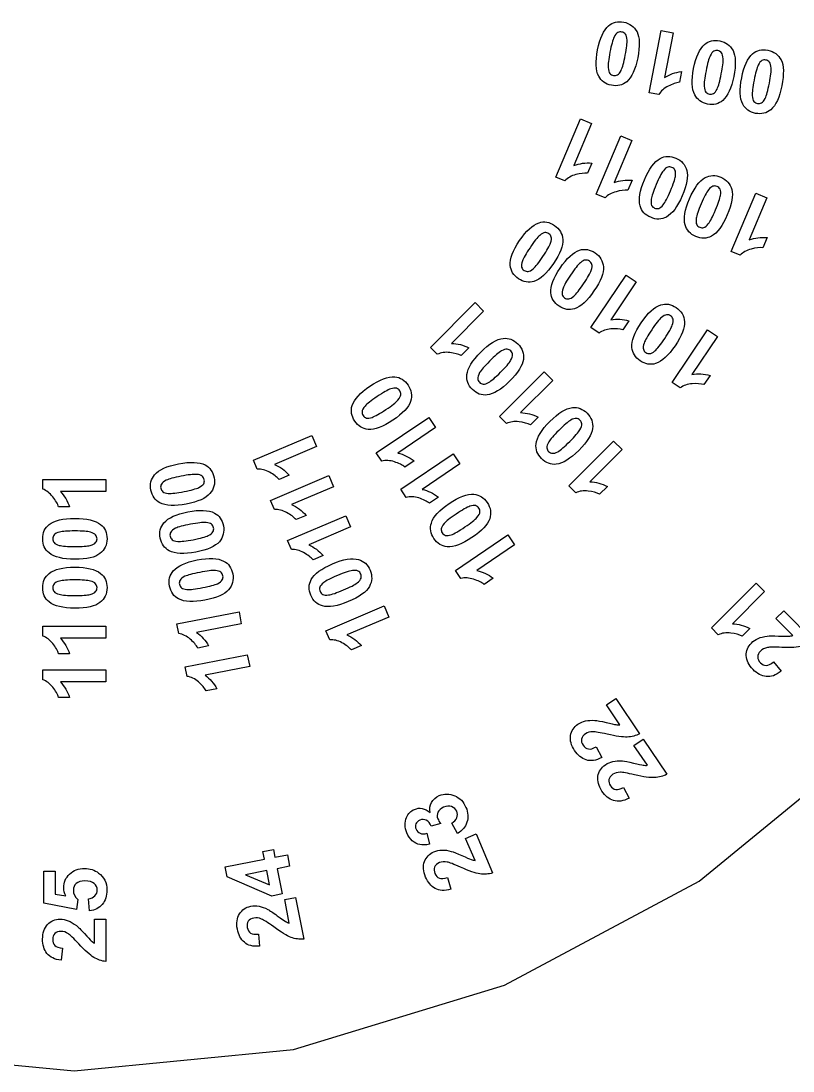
# Model space of a CAD drawing. Header units: millimetres. Extents: x -30 to 665, y 85 to 335.
# Drawn here: x 534.1 to 619.9, y 85 to 201.6 of the extents above; entities that cross this region are included whole.
import ezdxf

# ---------------------------------------------------------------- set-up
doc = ezdxf.new("R2010")
doc.units = ezdxf.units.MM
doc.layers.get('0').update_dxf_attribs({"lineweight": 25, "true_color": 0xffffff})
doc.layers.add('Gravure1', color=3, linetype='Continuous', lineweight=25, true_color=0x00ff00)

msp = doc.modelspace()

# ---------------------------------------------------------------- linework, layer by layer
for p, q in [((609.45, 106.07), (628.39, 121.61)), ((587.84, 94.52), (609.45, 106.07)), ((564.39, 87.4), (587.84, 94.52)), ((515.61, 87.4), (540, 85)), ((540, 85), (564.39, 87.4))]:
    msp.add_line(p, q)
at = {"layer": 'Gravure1'}
for p, q in [((603.91, 193.65), (605.25, 200.55)), ((605.25, 200.55), (606.57, 200.3)), ((606.57, 200.3), (605.6, 195.33)), ((607.5, 196), (607.26, 194.81)), ((604.98, 193.45), (603.91, 193.65)), ((593.53, 184.28), (596.28, 190.75)), ((597.51, 190.23), (595.54, 185.57)), ((596.28, 190.75), (597.51, 190.23)), ((598, 182.39), (600.74, 188.86)), ((601.98, 188.33), (600, 183.68)), ((600.74, 188.86), (601.98, 188.33)), ((597.53, 185.83), (597.06, 184.71)), ((594.54, 183.85), (593.53, 184.28)), ((602, 183.94), (601.52, 182.81)), ((599, 181.96), (598, 182.39)), ((613.01, 176.01), (615.76, 182.48)), ((616.99, 181.96), (615.02, 177.3)), ((615.76, 182.48), (616.99, 181.96)), ((617.01, 177.56), (616.54, 176.44)), ((614.01, 175.59), (613.01, 176.01)), ((597.43, 167.56), (601.36, 173.39)), ((602.47, 172.64), (599.65, 168.44)), ((601.36, 173.39), (602.47, 172.64)), ((579.59, 165.37), (584.56, 170.34)), ((584.56, 170.34), (585.51, 169.39)), ((585.51, 169.39), (581.93, 165.81)), ((601.65, 168.32), (600.97, 167.31)), ((598.33, 166.95), (597.43, 167.56)), ((606.45, 161.48), (610.38, 167.31)), ((610.38, 167.31), (611.49, 166.56)), ((611.49, 166.56), (608.66, 162.36)), ((580.36, 164.6), (579.59, 165.37)), ((583.88, 165.31), (583.02, 164.45)), ((587.28, 157.68), (592.25, 162.65)), ((592.25, 162.65), (593.2, 161.7)), ((610.67, 162.24), (609.99, 161.23)), ((593.2, 161.7), (589.62, 158.12)), ((607.35, 160.87), (606.45, 161.48)), ((573.58, 153.64), (579.4, 157.57)), ((579.4, 157.57), (580.16, 156.45)), ((588.05, 156.91), (587.28, 157.68)), ((591.57, 157.62), (590.71, 156.76)), ((580.16, 156.45), (575.96, 153.63)), ((559.94, 152.84), (566.41, 155.58)), ((566.41, 155.58), (566.93, 154.35)), ((566.93, 154.35), (562.28, 152.37)), ((594.97, 149.99), (599.94, 154.96)), ((600.89, 154.01), (597.31, 150.43)), ((599.94, 154.96), (600.89, 154.01)), ((560.36, 151.84), (559.94, 152.84)), ((574.19, 152.73), (573.58, 153.64)), ((576.29, 149.61), (582.12, 153.54)), ((582.12, 153.54), (582.87, 152.43)), ((577.78, 152.76), (576.77, 152.08)), ((582.87, 152.43), (578.68, 149.6)), ((536.51, 149.63), (536.51, 150.71)), ((536.51, 150.71), (543.54, 150.71)), ((543.54, 150.71), (543.54, 149.37)), ((561.83, 148.37), (568.3, 151.12)), ((563.89, 151.18), (562.77, 150.7)), ((568.3, 151.12), (568.83, 149.88)), ((543.54, 149.37), (538.48, 149.37)), ((568.83, 149.88), (564.17, 147.91)), ((576.9, 148.71), (576.29, 149.61)), ((595.74, 149.22), (594.97, 149.99)), ((599.26, 149.93), (598.39, 149.07)), ((562.26, 147.37), (561.83, 148.37)), ((580.49, 148.74), (579.48, 148.05)), ((539.5, 147.64), (538.28, 147.64)), ((563.73, 143.91), (570.2, 146.66)), ((565.78, 146.71), (564.66, 146.24)), ((570.2, 146.66), (570.72, 145.42)), ((570.72, 145.42), (566.07, 143.44)), ((564.15, 142.91), (563.73, 143.91)), ((582.37, 140.6), (588.2, 144.53)), ((588.2, 144.53), (588.95, 143.42)), ((588.95, 143.42), (584.76, 140.59)), ((567.68, 142.25), (566.56, 141.77)), ((582.98, 139.7), (582.37, 140.6)), ((586.57, 139.72), (585.56, 139.04)), ((610.81, 134.22), (615.78, 139.19)), ((615.78, 139.19), (616.73, 138.24)), ((616.73, 138.24), (613.15, 134.66)), ((567.98, 133.9), (574.45, 136.65)), ((574.45, 136.65), (574.97, 135.41)), ((551.43, 134.65), (558.33, 136)), ((558.33, 136), (558.58, 134.68)), ((574.97, 135.41), (570.31, 133.43)), ((617.97, 135.24), (618.85, 136.12)), ((618.85, 136.12), (622.17, 132.79)), ((536.51, 133.31), (536.51, 134.4)), ((536.51, 134.4), (543.54, 134.4)), ((543.54, 134.4), (543.54, 133.06)), ((551.64, 133.59), (551.43, 134.65)), ((558.58, 134.68), (553.62, 133.71)), ((611.58, 133.45), (610.81, 134.22)), ((615.1, 134.16), (614.24, 133.3)), ((619.85, 133.35), (617.97, 135.24)), ((543.54, 133.06), (538.48, 133.06)), ((568.4, 132.9), (567.98, 133.9)), ((554.95, 132.21), (553.75, 131.97)), ((571.93, 132.24), (570.81, 131.76)), ((539.5, 131.33), (538.28, 131.33)), ((552.35, 129.89), (559.25, 131.23)), ((559.25, 131.23), (559.51, 129.92)), ((536.51, 128.46), (536.51, 129.55)), ((536.51, 129.55), (543.54, 129.55)), ((543.54, 129.55), (543.54, 128.21)), ((552.56, 128.83), (552.35, 129.89)), ((559.51, 129.92), (554.55, 128.95)), ((617.71, 130.44), (618.56, 129.4)), ((543.54, 128.21), (538.48, 128.21)), ((555.88, 127.45), (554.68, 127.21)), ((539.5, 126.48), (538.28, 126.48)), ((599.17, 125.66), (600.21, 126.36)), ((600.21, 126.36), (602.84, 122.46)), ((600.66, 123.45), (599.17, 125.66)), ((602.21, 121.15), (603.25, 121.85)), ((603.25, 121.85), (605.88, 117.95)), ((598, 121), (598.64, 119.82)), ((603.7, 118.95), (602.21, 121.15)), ((601.04, 116.49), (601.68, 115.31)), ((580.75, 112.47), (579.68, 112.18)), ((582.62, 111.39), (581.97, 112.53)), ((579.21, 111.4), (579.5, 110.18)), ((583.51, 110.84), (584.66, 111.33)), ((584.56, 108.39), (583.51, 110.84)), ((584.66, 111.33), (586.5, 107)), ((556.8, 107.67), (561.16, 108.52)), ((560.99, 109.37), (562.15, 109.6)), ((561.16, 108.52), (560.99, 109.37)), ((562.15, 109.6), (562.31, 108.74)), ((562.31, 108.74), (563.7, 109.01)), ((563.7, 109.01), (563.94, 107.74)), ((557.01, 106.57), (556.8, 107.67)), ((563.94, 107.74), (562.56, 107.47)), ((562.56, 107.47), (563.11, 104.66)), ((536.63, 103.63), (536.63, 107.18)), ((536.63, 107.18), (537.88, 107.18)), ((537.88, 107.18), (537.88, 104.65)), ((561.96, 104.43), (557.01, 106.57)), ((561.4, 107.25), (559.06, 106.79)), ((559.06, 106.79), (561.71, 105.66)), ((561.71, 105.66), (561.4, 107.25)), ((581.48, 106.49), (581.88, 105.21)), ((537.88, 104.65), (539.07, 104.44)), ((540.43, 104.04), (540.27, 102.95)), ((541.73, 102.78), (541.59, 104.12)), ((563.11, 104.66), (561.96, 104.43)), ((563.4, 104.03), (564.62, 104.27)), ((563.9, 101.41), (563.4, 104.03)), ((564.62, 104.27), (565.52, 99.65)), ((540.27, 102.95), (536.63, 103.63)), ((542.28, 101.86), (543.53, 101.86)), ((542.28, 99.2), (542.28, 101.86)), ((543.53, 101.86), (543.53, 97.16)), ((560.5, 100.2), (560.62, 98.86)), ((538.71, 98.65), (538.58, 97.31))]:
    msp.add_line(p, q, dxfattribs=at)
for points in [[(598.17, 198.41), (598.42, 199.71), (598.83, 200.6), (599.39, 201.08)], [(599.39, 201.08), (599.85, 201.48), (600.41, 201.61), (601.08, 201.49)], [(601.08, 201.49), (601.75, 201.36), (602.24, 200.99), (602.55, 200.4)], [(600.01, 199.83), (599.86, 199.51), (599.7, 198.95), (599.54, 198.15)], [(600.41, 200.32), (600.26, 200.25), (600.13, 200.08), (600.01, 199.83)], [(600.87, 200.39), (600.71, 200.42), (600.55, 200.4), (600.41, 200.32)], [(601.26, 200.16), (601.16, 200.28), (601.03, 200.36), (600.87, 200.39)], [(601.25, 197.81), (601.41, 198.62), (601.47, 199.18), (601.45, 199.5)], [(601.45, 199.5), (601.43, 199.82), (601.37, 200.04), (601.26, 200.16)], [(602.55, 200.4), (602.86, 199.81), (602.88, 198.85), (602.63, 197.53)], [(610.06, 199.01), (610.52, 199.41), (611.09, 199.54), (611.75, 199.41)], [(598.29, 195.49), (597.95, 196.13), (597.91, 197.11), (598.17, 198.41)], [(608.84, 196.34), (609.09, 197.64), (609.5, 198.53), (610.06, 199.01)], [(611.08, 198.25), (610.94, 198.17), (610.81, 198.01), (610.69, 197.76)], [(611.54, 198.32), (611.38, 198.35), (611.23, 198.33), (611.08, 198.25)], [(611.94, 198.09), (611.83, 198.21), (611.7, 198.29), (611.54, 198.32)], [(611.75, 199.41), (612.42, 199.28), (612.91, 198.92), (613.22, 198.33)], [(613.22, 198.33), (613.53, 197.73), (613.56, 196.78), (613.3, 195.46)], [(615.4, 197.97), (615.86, 198.37), (616.42, 198.5), (617.09, 198.37)], [(617.09, 198.37), (617.76, 198.24), (618.25, 197.88), (618.56, 197.29)], [(599.54, 198.15), (599.39, 197.34), (599.32, 196.78), (599.34, 196.46)], [(600.78, 196.12), (600.94, 196.44), (601.09, 197.01), (601.25, 197.81)], [(602.63, 197.53), (602.37, 196.24), (601.97, 195.35), (601.41, 194.87)], [(610.69, 197.76), (610.53, 197.44), (610.37, 196.88), (610.22, 196.07)], [(611.92, 195.74), (612.08, 196.54), (612.15, 197.11), (612.13, 197.42)], [(612.13, 197.42), (612.1, 197.74), (612.04, 197.96), (611.94, 198.09)], [(614.18, 195.3), (614.43, 196.6), (614.84, 197.49), (615.4, 197.97)], [(616.42, 197.21), (616.28, 197.13), (616.14, 196.97), (616.02, 196.72)], [(616.88, 197.28), (616.72, 197.31), (616.57, 197.29), (616.42, 197.21)], [(617.27, 197.05), (617.17, 197.17), (617.04, 197.25), (616.88, 197.28)], [(618.56, 197.29), (618.87, 196.69), (618.89, 195.74), (618.64, 194.42)], [(599.34, 196.46), (599.36, 196.14), (599.43, 195.92), (599.53, 195.8)], [(600.38, 195.63), (600.53, 195.71), (600.66, 195.87), (600.78, 196.12)], [(605.6, 195.33), (606.17, 195.69), (606.8, 195.91), (607.5, 196)], [(608.97, 193.41), (608.63, 194.06), (608.59, 195.04), (608.84, 196.34)], [(610.22, 196.07), (610.06, 195.26), (609.99, 194.7), (610.02, 194.39)], [(616.02, 196.72), (615.87, 196.4), (615.71, 195.84), (615.56, 195.03)], [(617.26, 194.7), (617.42, 195.51), (617.49, 196.07), (617.46, 196.39)], [(617.46, 196.39), (617.44, 196.7), (617.38, 196.93), (617.27, 197.05)], [(599.71, 194.47), (599.05, 194.6), (598.58, 194.94), (598.29, 195.49)], [(599.53, 195.8), (599.64, 195.67), (599.77, 195.59), (599.93, 195.56)], [(601.41, 194.87), (600.94, 194.47), (600.38, 194.34), (599.71, 194.47)], [(599.93, 195.56), (600.09, 195.53), (600.24, 195.55), (600.38, 195.63)], [(607.26, 194.81), (606.9, 194.76), (606.48, 194.62), (606.02, 194.38)], [(611.45, 194.05), (611.61, 194.37), (611.77, 194.93), (611.92, 195.74)], [(613.3, 195.46), (613.05, 194.16), (612.64, 193.28), (612.08, 192.79)], [(614.3, 192.37), (613.97, 193.02), (613.92, 194), (614.18, 195.3)], [(615.56, 195.03), (615.4, 194.23), (615.33, 193.67), (615.35, 193.35)], [(606.02, 194.38), (605.56, 194.15), (605.21, 193.84), (604.98, 193.45)], [(610.02, 194.39), (610.04, 194.07), (610.1, 193.85), (610.21, 193.72)], [(610.21, 193.72), (610.31, 193.6), (610.44, 193.52), (610.6, 193.49)], [(611.06, 193.56), (611.2, 193.63), (611.33, 193.8), (611.45, 194.05)], [(616.79, 193.01), (616.95, 193.33), (617.1, 193.9), (617.26, 194.7)], [(618.64, 194.42), (618.39, 193.13), (617.98, 192.24), (617.42, 191.76)], [(610.39, 192.39), (609.72, 192.52), (609.25, 192.86), (608.97, 193.41)], [(612.08, 192.79), (611.62, 192.4), (611.05, 192.26), (610.39, 192.39)], [(610.6, 193.49), (610.76, 193.46), (610.91, 193.48), (611.06, 193.56)], [(615.35, 193.35), (615.38, 193.03), (615.44, 192.81), (615.54, 192.68)], [(615.54, 192.68), (615.65, 192.56), (615.78, 192.48), (615.94, 192.45)], [(615.94, 192.45), (616.1, 192.42), (616.25, 192.44), (616.39, 192.52)], [(616.39, 192.52), (616.54, 192.6), (616.67, 192.76), (616.79, 193.01)], [(615.73, 191.36), (615.06, 191.49), (614.59, 191.82), (614.3, 192.37)], [(617.42, 191.76), (616.96, 191.36), (616.39, 191.23), (615.73, 191.36)], [(605.13, 186.34), (605.67, 186.64), (606.24, 186.65), (606.87, 186.38)], [(595.54, 185.57), (596.17, 185.8), (596.83, 185.89), (597.53, 185.83)], [(603.38, 183.99), (603.9, 185.2), (604.48, 185.99), (605.13, 186.34)], [(606.43, 185.36), (606.28, 185.42), (606.13, 185.43), (605.97, 185.39)], [(606.87, 186.38), (607.5, 186.12), (607.9, 185.66), (608.08, 185.02)], [(595.75, 184.56), (595.25, 184.42), (594.84, 184.19), (594.54, 183.85)], [(597.06, 184.71), (596.69, 184.74), (596.25, 184.69), (595.75, 184.56)], [(605.48, 184.99), (605.26, 184.71), (604.99, 184.19), (604.67, 183.44)], [(605.97, 185.39), (605.82, 185.34), (605.65, 185.21), (605.48, 184.99)], [(606.27, 182.76), (606.59, 183.51), (606.78, 184.05), (606.82, 184.36)], [(606.77, 185.05), (606.7, 185.19), (606.58, 185.3), (606.43, 185.36)], [(606.82, 184.36), (606.86, 184.68), (606.85, 184.91), (606.77, 185.05)], [(608.08, 185.02), (608.26, 184.37), (608.09, 183.43), (607.56, 182.2)], [(610.13, 184.22), (610.67, 184.51), (611.25, 184.53), (611.87, 184.26)], [(611.87, 184.26), (612.5, 183.99), (612.9, 183.54), (613.08, 182.89)], [(600, 183.68), (600.63, 183.91), (601.3, 183.99), (602, 183.94)], [(602.9, 181.1), (602.7, 181.8), (602.86, 182.76), (603.38, 183.99)], [(604.67, 183.44), (604.35, 182.68), (604.17, 182.15), (604.13, 181.83)], [(608.39, 181.86), (608.9, 183.08), (609.49, 183.87), (610.13, 184.22)], [(610.98, 183.26), (610.82, 183.22), (610.66, 183.09), (610.49, 182.87)], [(611.44, 183.24), (611.29, 183.3), (611.14, 183.31), (610.98, 183.26)], [(611.78, 182.93), (611.7, 183.07), (611.59, 183.17), (611.44, 183.24)], [(600.22, 182.66), (599.71, 182.53), (599.31, 182.29), (599, 181.96)], [(601.52, 182.81), (601.15, 182.85), (600.72, 182.79), (600.22, 182.66)], [(605.46, 181.2), (605.68, 181.48), (605.95, 182), (606.27, 182.76)], [(607.56, 182.2), (607.05, 180.98), (606.46, 180.2), (605.82, 179.84)], [(610.49, 182.87), (610.27, 182.59), (610, 182.07), (609.68, 181.31)], [(611.28, 180.63), (611.6, 181.39), (611.78, 181.92), (611.83, 182.24)], [(611.83, 182.24), (611.87, 182.56), (611.85, 182.78), (611.78, 182.93)], [(613.08, 182.89), (613.26, 182.25), (613.09, 181.31), (612.57, 180.07)], [(604.08, 179.81), (603.45, 180.07), (603.06, 180.5), (602.9, 181.1)], [(604.13, 181.83), (604.08, 181.52), (604.1, 181.29), (604.17, 181.14)], [(604.17, 181.14), (604.25, 181), (604.36, 180.89), (604.51, 180.83)], [(604.51, 180.83), (604.66, 180.77), (604.81, 180.76), (604.97, 180.8)], [(604.97, 180.8), (605.13, 180.85), (605.29, 180.98), (605.46, 181.2)], [(607.9, 178.97), (607.71, 179.68), (607.87, 180.64), (608.39, 181.86)], [(609.68, 181.31), (609.36, 180.56), (609.18, 180.02), (609.13, 179.71)], [(605.82, 179.84), (605.28, 179.55), (604.7, 179.54), (604.08, 179.81)], [(609.13, 179.71), (609.09, 179.39), (609.1, 179.16), (609.18, 179.02)], [(610.47, 179.07), (610.69, 179.36), (610.96, 179.88), (611.28, 180.63)], [(612.57, 180.07), (612.05, 178.86), (611.47, 178.08), (610.82, 177.72)], [(589.5, 177.22), (590.24, 178.32), (590.96, 178.98), (591.66, 179.21)], [(591.66, 179.21), (592.25, 179.39), (592.82, 179.29), (593.38, 178.91)], [(593.38, 178.91), (593.94, 178.53), (594.25, 178.01), (594.31, 177.34)], [(609.08, 177.68), (608.46, 177.95), (608.06, 178.38), (607.9, 178.97)], [(609.18, 179.02), (609.25, 178.87), (609.37, 178.77), (609.52, 178.71)], [(609.52, 178.71), (609.67, 178.64), (609.82, 178.63), (609.98, 178.68)], [(609.98, 178.68), (610.13, 178.72), (610.3, 178.86), (610.47, 179.07)], [(591.75, 177.81), (591.49, 177.58), (591.12, 177.12), (590.66, 176.44)], [(592.31, 178.11), (592.15, 178.09), (591.96, 177.99), (591.75, 177.81)], [(592.76, 177.99), (592.62, 178.08), (592.47, 178.12), (592.31, 178.11)], [(593.03, 177.62), (592.98, 177.78), (592.89, 177.9), (592.76, 177.99)], [(592.95, 176.94), (593.05, 177.24), (593.08, 177.47), (593.03, 177.62)], [(594.31, 177.34), (594.36, 176.67), (594.01, 175.78), (593.26, 174.67)], [(610.82, 177.72), (610.28, 177.43), (609.7, 177.42), (609.08, 177.68)], [(615.02, 177.3), (615.65, 177.53), (616.31, 177.62), (617.01, 177.56)], [(588.47, 174.48), (588.41, 175.21), (588.76, 176.12), (589.5, 177.22)], [(590.66, 176.44), (590.2, 175.76), (589.92, 175.27), (589.82, 174.97)], [(592.1, 175.47), (592.56, 176.15), (592.84, 176.64), (592.95, 176.94)], [(594.01, 174.18), (594.75, 175.28), (595.47, 175.94), (596.17, 176.17)], [(596.17, 176.17), (596.75, 176.35), (597.32, 176.25), (597.89, 175.87)], [(615.23, 176.29), (614.73, 176.15), (614.32, 175.92), (614.01, 175.59)], [(616.54, 176.44), (616.17, 176.47), (615.73, 176.42), (615.23, 176.29)], [(589.82, 174.97), (589.71, 174.67), (589.69, 174.44), (589.73, 174.28)], [(591.01, 174.09), (591.28, 174.33), (591.64, 174.79), (592.1, 175.47)], [(596.82, 175.07), (596.65, 175.05), (596.47, 174.95), (596.26, 174.77)], [(597.26, 174.95), (597.13, 175.04), (596.98, 175.08), (596.82, 175.07)], [(597.54, 174.58), (597.49, 174.74), (597.4, 174.86), (597.26, 174.95)], [(597.89, 175.87), (598.45, 175.49), (598.76, 174.97), (598.81, 174.3)], [(589.38, 172.99), (588.82, 173.37), (588.52, 173.86), (588.47, 174.48)], [(589.73, 174.28), (589.78, 174.12), (589.87, 174), (590, 173.91)], [(590, 173.91), (590.14, 173.82), (590.29, 173.78), (590.45, 173.8)], [(590.45, 173.8), (590.61, 173.81), (590.8, 173.91), (591.01, 174.09)], [(593.26, 174.67), (592.52, 173.58), (591.8, 172.92), (591.1, 172.7)], [(592.98, 171.44), (592.92, 172.17), (593.26, 173.08), (594.01, 174.18)], [(596.26, 174.77), (595.99, 174.54), (595.63, 174.08), (595.17, 173.4)], [(596.61, 172.43), (597.07, 173.11), (597.35, 173.6), (597.45, 173.9)], [(597.45, 173.9), (597.56, 174.2), (597.59, 174.43), (597.54, 174.58)], [(598.81, 174.3), (598.87, 173.63), (598.52, 172.74), (597.77, 171.63)], [(591.1, 172.7), (590.52, 172.51), (589.94, 172.61), (589.38, 172.99)], [(595.17, 173.4), (594.71, 172.72), (594.43, 172.23), (594.33, 171.93)], [(593.89, 169.95), (593.33, 170.33), (593.02, 170.82), (592.98, 171.44)], [(594.33, 171.93), (594.22, 171.63), (594.19, 171.4), (594.24, 171.24)], [(595.52, 171.05), (595.79, 171.29), (596.15, 171.75), (596.61, 172.43)], [(597.77, 171.63), (597.03, 170.54), (596.31, 169.88), (595.6, 169.66)], [(594.24, 171.24), (594.29, 171.08), (594.38, 170.96), (594.51, 170.87)], [(594.51, 170.87), (594.65, 170.78), (594.8, 170.74), (594.96, 170.76)], [(594.96, 170.76), (595.12, 170.77), (595.31, 170.87), (595.52, 171.05)], [(605.19, 170.09), (605.77, 170.27), (606.34, 170.17), (606.9, 169.79)], [(595.6, 169.66), (595.02, 169.47), (594.45, 169.57), (593.89, 169.95)], [(603.02, 168.1), (603.76, 169.2), (604.48, 169.86), (605.19, 170.09)], [(606.9, 169.79), (607.47, 169.41), (607.78, 168.89), (607.83, 168.22)], [(599.65, 168.44), (600.31, 168.55), (600.98, 168.51), (601.65, 168.32)], [(601.99, 165.36), (601.94, 166.09), (602.28, 167), (603.02, 168.1)], [(605.28, 168.69), (605.01, 168.46), (604.64, 168), (604.18, 167.32)], [(605.83, 168.98), (605.67, 168.97), (605.48, 168.87), (605.28, 168.69)], [(606.28, 168.87), (606.15, 168.96), (606, 169), (605.83, 168.98)], [(606.55, 168.5), (606.51, 168.66), (606.41, 168.78), (606.28, 168.87)], [(606.47, 167.82), (606.57, 168.12), (606.6, 168.35), (606.55, 168.5)], [(607.83, 168.22), (607.88, 167.55), (607.53, 166.66), (606.78, 165.55)], [(599.66, 167.41), (599.14, 167.37), (598.7, 167.22), (598.33, 166.95)], [(600.97, 167.31), (600.62, 167.41), (600.18, 167.44), (599.66, 167.41)], [(604.18, 167.32), (603.73, 166.64), (603.44, 166.15), (603.34, 165.85)], [(605.63, 166.35), (606.08, 167.03), (606.37, 167.52), (606.47, 167.82)], [(581.93, 165.81), (582.6, 165.79), (583.25, 165.62), (583.88, 165.31)], [(585.18, 164.83), (586.12, 165.77), (586.95, 166.28), (587.68, 166.37)], [(587.68, 166.37), (588.29, 166.44), (588.83, 166.23), (589.31, 165.75)], [(589.31, 165.75), (589.79, 165.27), (590, 164.7), (589.92, 164.03)], [(603.34, 165.85), (603.24, 165.54), (603.21, 165.32), (603.26, 165.16)], [(604.53, 164.97), (604.8, 165.21), (605.17, 165.67), (605.63, 166.35)], [(581.75, 164.79), (581.23, 164.86), (580.77, 164.79), (580.36, 164.6)], [(583.02, 164.45), (582.69, 164.61), (582.27, 164.73), (581.75, 164.79)], [(583.65, 162.34), (583.73, 163.06), (584.24, 163.9), (585.18, 164.83)], [(587.51, 164.98), (587.2, 164.8), (586.75, 164.42), (586.17, 163.84)], [(588.11, 165.16), (587.94, 165.18), (587.74, 165.12), (587.51, 164.98)], [(588.52, 164.97), (588.41, 165.08), (588.27, 165.15), (588.11, 165.16)], [(588.51, 163.9), (588.67, 164.17), (588.74, 164.39), (588.72, 164.55)], [(588.72, 164.55), (588.71, 164.71), (588.64, 164.85), (588.52, 164.97)], [(602.9, 163.87), (602.34, 164.25), (602.04, 164.74), (601.99, 165.36)], [(603.26, 165.16), (603.3, 165), (603.39, 164.88), (603.53, 164.79)], [(603.53, 164.79), (603.66, 164.7), (603.81, 164.66), (603.97, 164.68)], [(603.97, 164.68), (604.14, 164.69), (604.32, 164.79), (604.53, 164.97)], [(606.78, 165.55), (606.04, 164.46), (605.32, 163.8), (604.62, 163.57)], [(586.17, 163.84), (585.59, 163.26), (585.22, 162.83), (585.06, 162.56)], [(587.4, 162.61), (587.98, 163.19), (588.35, 163.62), (588.51, 163.9)], [(589.92, 164.03), (589.85, 163.37), (589.33, 162.56), (588.38, 161.61)], [(604.62, 163.57), (604.04, 163.39), (603.47, 163.49), (602.9, 163.87)], [(572.88, 161.06), (573.98, 161.8), (574.9, 162.14), (575.63, 162.09)], [(584.26, 160.7), (583.78, 161.18), (583.57, 161.72), (583.65, 162.34)], [(585.06, 162.56), (584.9, 162.28), (584.83, 162.06), (584.85, 161.9)], [(586.06, 161.47), (586.37, 161.65), (586.82, 162.03), (587.4, 162.61)], [(608.66, 162.36), (609.32, 162.47), (609.99, 162.43), (610.67, 162.24)], [(570.9, 158.9), (571.12, 159.6), (571.78, 160.32), (572.88, 161.06)], [(575.63, 162.09), (576.24, 162.04), (576.74, 161.74), (577.11, 161.17)], [(577.11, 161.17), (577.5, 160.61), (577.59, 160.01), (577.39, 159.37)], [(584.85, 161.9), (584.86, 161.74), (584.93, 161.6), (585.04, 161.49)], [(585.04, 161.49), (585.16, 161.37), (585.3, 161.3), (585.46, 161.29)], [(585.46, 161.29), (585.62, 161.27), (585.83, 161.33), (586.06, 161.47)], [(588.38, 161.61), (587.45, 160.68), (586.62, 160.17), (585.89, 160.08)], [(608.68, 161.33), (608.16, 161.29), (607.71, 161.14), (607.35, 160.87)], [(609.99, 161.23), (609.63, 161.33), (609.2, 161.36), (608.68, 161.33)], [(573.67, 159.9), (572.99, 159.44), (572.54, 159.09), (572.33, 158.85)], [(575.19, 160.76), (574.86, 160.64), (574.35, 160.36), (573.67, 159.9)], [(575.82, 160.82), (575.66, 160.87), (575.45, 160.85), (575.19, 160.76)], [(576.19, 160.55), (576.1, 160.69), (575.98, 160.78), (575.82, 160.82)], [(575.97, 159.51), (576.18, 159.75), (576.29, 159.95), (576.31, 160.11)], [(576.31, 160.11), (576.32, 160.27), (576.28, 160.42), (576.19, 160.55)], [(585.89, 160.08), (585.28, 160.01), (584.74, 160.22), (584.26, 160.7)], [(571.19, 157.18), (570.81, 157.74), (570.71, 158.31), (570.9, 158.9)], [(572.33, 158.85), (572.13, 158.61), (572.01, 158.41), (572, 158.24)], [(574.64, 158.46), (575.32, 158.91), (575.77, 159.26), (575.97, 159.51)], [(577.39, 159.37), (577.18, 158.73), (576.53, 158.03), (575.41, 157.28)], [(592.87, 157.14), (593.81, 158.08), (594.64, 158.59), (595.37, 158.68)], [(595.37, 158.68), (595.98, 158.75), (596.52, 158.54), (597, 158.06)], [(572, 158.24), (571.98, 158.08), (572.02, 157.93), (572.11, 157.8)], [(572.11, 157.8), (572.2, 157.66), (572.33, 157.57), (572.48, 157.52)], [(572.48, 157.52), (572.64, 157.48), (572.85, 157.5), (573.11, 157.59)], [(573.11, 157.59), (573.45, 157.71), (573.96, 158), (574.64, 158.46)], [(589.62, 158.12), (590.29, 158.1), (590.94, 157.93), (591.57, 157.62)], [(595.8, 157.47), (595.63, 157.49), (595.43, 157.43), (595.19, 157.29)], [(596.21, 157.28), (596.1, 157.39), (595.96, 157.46), (595.8, 157.47)], [(597, 158.06), (597.48, 157.58), (597.69, 157.01), (597.61, 156.34)], [(572.67, 156.26), (572.06, 156.31), (571.57, 156.61), (571.19, 157.18)], [(575.41, 157.28), (574.32, 156.55), (573.41, 156.21), (572.67, 156.26)], [(589.44, 157.1), (588.92, 157.17), (588.46, 157.1), (588.05, 156.91)], [(590.71, 156.76), (590.38, 156.92), (589.95, 157.04), (589.44, 157.1)], [(591.34, 154.65), (591.42, 155.37), (591.93, 156.21), (592.87, 157.14)], [(595.19, 157.29), (594.89, 157.11), (594.44, 156.73), (593.86, 156.15)], [(597.61, 156.34), (597.54, 155.68), (597.02, 154.87), (596.07, 153.92)], [(596.2, 156.21), (596.36, 156.48), (596.43, 156.7), (596.41, 156.86)], [(596.41, 156.86), (596.4, 157.02), (596.33, 157.16), (596.21, 157.28)], [(593.86, 156.15), (593.28, 155.57), (592.91, 155.14), (592.75, 154.87)], [(595.09, 154.92), (595.67, 155.5), (596.04, 155.93), (596.2, 156.21)], [(591.95, 153.01), (591.47, 153.49), (591.26, 154.03), (591.34, 154.65)], [(592.75, 154.87), (592.59, 154.59), (592.52, 154.37), (592.54, 154.21)], [(592.54, 154.21), (592.55, 154.05), (592.62, 153.91), (592.73, 153.8)], [(593.75, 153.78), (594.06, 153.96), (594.51, 154.34), (595.09, 154.92)], [(575.59, 152.66), (575.09, 152.82), (574.63, 152.84), (574.19, 152.73)], [(575.96, 153.63), (576.62, 153.48), (577.22, 153.19), (577.78, 152.76)], [(593.57, 152.39), (592.97, 152.32), (592.43, 152.53), (591.95, 153.01)], [(592.73, 153.8), (592.85, 153.68), (592.99, 153.62), (593.15, 153.6)], [(593.15, 153.6), (593.31, 153.58), (593.51, 153.64), (593.75, 153.78)], [(596.07, 153.92), (595.14, 152.99), (594.31, 152.48), (593.57, 152.39)], [(548.95, 151.22), (549.42, 151.78), (550.31, 152.18), (551.62, 152.44)], [(551.62, 152.44), (552.92, 152.69), (553.89, 152.64), (554.55, 152.31)], [(554.55, 152.31), (555.09, 152.02), (555.43, 151.55), (555.56, 150.89)], [(561.72, 151.5), (561.27, 151.75), (560.81, 151.86), (560.36, 151.84)], [(562.28, 152.37), (562.89, 152.1), (563.43, 151.7), (563.89, 151.18)], [(576.77, 152.08), (576.48, 152.3), (576.08, 152.5), (575.59, 152.66)], [(548.54, 149.52), (548.41, 150.19), (548.55, 150.75), (548.95, 151.22)], [(550.25, 150.61), (549.96, 150.47), (549.78, 150.33), (549.7, 150.19)], [(551.88, 151.06), (551.08, 150.9), (550.53, 150.75), (550.25, 150.61)], [(553.63, 151.25), (553.27, 151.28), (552.69, 151.21), (551.88, 151.06)], [(554.23, 151.07), (554.1, 151.18), (553.9, 151.24), (553.63, 151.25)], [(554.46, 150.67), (554.43, 150.83), (554.35, 150.97), (554.23, 151.07)], [(554.4, 150.22), (554.47, 150.36), (554.49, 150.51), (554.46, 150.67)], [(555.56, 150.89), (555.69, 150.22), (555.53, 149.63), (555.1, 149.12)], [(562.77, 150.7), (562.53, 150.98), (562.18, 151.24), (561.72, 151.5)], [(597.31, 150.43), (597.98, 150.41), (598.63, 150.24), (599.26, 149.93)], [(537.63, 148.78), (537.31, 149.19), (536.94, 149.47), (536.51, 149.63)], [(538.48, 149.37), (538.94, 148.88), (539.28, 148.3), (539.5, 147.64)], [(549.54, 148.1), (549, 148.38), (548.67, 148.86), (548.54, 149.52)], [(549.7, 150.19), (549.62, 150.04), (549.6, 149.89), (549.63, 149.73)], [(549.63, 149.73), (549.66, 149.58), (549.74, 149.44), (549.87, 149.34)], [(549.87, 149.34), (549.99, 149.23), (550.19, 149.17), (550.47, 149.15)], [(550.47, 149.15), (550.83, 149.13), (551.41, 149.19), (552.22, 149.35)], [(552.22, 149.35), (553.02, 149.51), (553.57, 149.66), (553.85, 149.8)], [(553.85, 149.8), (554.14, 149.94), (554.32, 150.08), (554.4, 150.22)], [(578.68, 149.6), (579.33, 149.45), (579.93, 149.16), (580.49, 148.74)], [(597.13, 149.41), (596.61, 149.48), (596.15, 149.41), (595.74, 149.22)], [(598.39, 149.07), (598.07, 149.23), (597.64, 149.35), (597.13, 149.41)], [(538.28, 147.64), (538.17, 147.99), (537.95, 148.37), (537.63, 148.78)], [(552.47, 147.97), (551.18, 147.72), (550.2, 147.76), (549.54, 148.1)], [(555.1, 149.12), (554.66, 148.61), (553.79, 148.23), (552.47, 147.97)], [(578.3, 148.64), (577.81, 148.8), (577.34, 148.82), (576.9, 148.71)], [(579.48, 148.05), (579.19, 148.28), (578.8, 148.47), (578.3, 148.64)], [(581.68, 148.02), (582.77, 148.76), (583.69, 149.11), (584.43, 149.05)], [(584.43, 149.05), (585.04, 149), (585.53, 148.7), (585.91, 148.14)], [(585.91, 148.14), (586.29, 147.57), (586.38, 146.97), (586.18, 146.33)], [(549.99, 145.88), (550.46, 146.44), (551.35, 146.84), (552.65, 147.1)], [(552.65, 147.1), (553.95, 147.35), (554.93, 147.31), (555.59, 146.97)], [(555.59, 146.97), (556.13, 146.69), (556.46, 146.21), (556.59, 145.55)], [(563.62, 147.03), (563.16, 147.28), (562.71, 147.4), (562.26, 147.37)], [(564.66, 146.24), (564.42, 146.51), (564.07, 146.78), (563.62, 147.03)], [(564.17, 147.91), (564.78, 147.64), (565.32, 147.24), (565.78, 146.71)], [(579.7, 145.86), (579.92, 146.56), (580.58, 147.28), (581.68, 148.02)], [(583.99, 147.72), (583.65, 147.61), (583.14, 147.32), (582.46, 146.86)], [(584.61, 147.79), (584.46, 147.84), (584.25, 147.81), (583.99, 147.72)], [(584.99, 147.52), (584.89, 147.65), (584.77, 147.74), (584.61, 147.79)], [(584.77, 146.47), (584.98, 146.71), (585.09, 146.91), (585.1, 147.07)], [(585.1, 147.07), (585.11, 147.23), (585.08, 147.38), (584.99, 147.52)], [(537.24, 145.7), (537.81, 146.16), (538.76, 146.38), (540.09, 146.38)], [(540.09, 146.38), (541.41, 146.38), (542.36, 146.16), (542.94, 145.7)], [(549.58, 144.19), (549.45, 144.85), (549.58, 145.42), (549.99, 145.88)], [(554.66, 145.92), (554.31, 145.94), (553.73, 145.88), (552.92, 145.72)], [(555.27, 145.73), (555.14, 145.84), (554.94, 145.9), (554.66, 145.92)], [(579.98, 144.14), (579.6, 144.7), (579.51, 145.28), (579.7, 145.86)], [(581.13, 145.81), (580.92, 145.57), (580.81, 145.37), (580.79, 145.21)], [(582.46, 146.86), (581.78, 146.4), (581.34, 146.05), (581.13, 145.81)], [(583.43, 145.42), (584.11, 145.88), (584.56, 146.23), (584.77, 146.47)], [(586.18, 146.33), (585.98, 145.69), (585.32, 145), (584.21, 144.25)], [(536.51, 144.11), (536.51, 144.79), (536.75, 145.32), (537.24, 145.7)], [(538.39, 144.86), (538.09, 144.77), (537.88, 144.67), (537.78, 144.54)], [(540.09, 144.98), (539.27, 144.98), (538.7, 144.94), (538.39, 144.86)], [(541.83, 144.84), (541.49, 144.93), (540.91, 144.98), (540.09, 144.98)], [(542.39, 144.55), (542.29, 144.67), (542.1, 144.77), (541.83, 144.84)], [(542.94, 145.7), (543.42, 145.32), (543.66, 144.79), (543.66, 144.11)], [(550.74, 144.85), (550.66, 144.71), (550.64, 144.56), (550.67, 144.4)], [(551.28, 145.28), (551, 145.14), (550.82, 144.99), (550.74, 144.85)], [(552.92, 145.72), (552.11, 145.56), (551.57, 145.42), (551.28, 145.28)], [(554.89, 144.46), (555.18, 144.6), (555.36, 144.74), (555.43, 144.88)], [(555.5, 145.34), (555.47, 145.5), (555.39, 145.63), (555.27, 145.73)], [(555.43, 144.88), (555.51, 145.03), (555.53, 145.18), (555.5, 145.34)], [(556.59, 145.55), (556.72, 144.88), (556.57, 144.29), (556.14, 143.78)], [(580.79, 145.21), (580.78, 145.05), (580.81, 144.9), (580.9, 144.76)], [(580.9, 144.76), (581, 144.63), (581.12, 144.54), (581.28, 144.49)], [(581.9, 144.55), (582.24, 144.67), (582.75, 144.96), (583.43, 145.42)], [(537.23, 142.53), (536.75, 142.91), (536.51, 143.43), (536.51, 144.11)], [(537.78, 144.54), (537.67, 144.42), (537.62, 144.27), (537.62, 144.11)], [(537.62, 144.11), (537.62, 143.95), (537.67, 143.8), (537.78, 143.68)], [(537.78, 143.68), (537.88, 143.55), (538.07, 143.45), (538.33, 143.38)], [(541.78, 143.37), (542.09, 143.45), (542.29, 143.55), (542.39, 143.68)], [(542.55, 144.11), (542.55, 144.27), (542.49, 144.42), (542.39, 144.55)], [(542.39, 143.68), (542.5, 143.81), (542.55, 143.95), (542.55, 144.11)], [(543.66, 144.11), (543.66, 143.43), (543.4, 142.88), (542.87, 142.46)], [(550.58, 142.77), (550.04, 143.05), (549.71, 143.52), (549.58, 144.19)], [(550.67, 144.4), (550.7, 144.24), (550.78, 144.11), (550.9, 144)], [(550.9, 144), (551.03, 143.9), (551.23, 143.83), (551.51, 143.82)], [(551.51, 143.82), (551.86, 143.79), (552.45, 143.86), (553.25, 144.01)], [(553.25, 144.01), (554.06, 144.17), (554.6, 144.32), (554.89, 144.46)], [(556.14, 143.78), (555.7, 143.27), (554.83, 142.89), (553.51, 142.63)], [(566.07, 143.44), (566.68, 143.17), (567.22, 142.77), (567.68, 142.25)], [(581.46, 143.23), (580.85, 143.27), (580.36, 143.58), (579.98, 144.14)], [(581.28, 144.49), (581.43, 144.44), (581.64, 144.46), (581.9, 144.55)], [(584.21, 144.25), (583.11, 143.51), (582.2, 143.17), (581.46, 143.23)], [(540.07, 141.84), (538.76, 141.84), (537.81, 142.07), (537.23, 142.53)], [(538.33, 143.38), (538.68, 143.29), (539.27, 143.24), (540.09, 143.24)], [(542.87, 142.46), (542.35, 142.05), (541.42, 141.84), (540.07, 141.84)], [(540.09, 143.24), (540.91, 143.24), (541.47, 143.28), (541.78, 143.37)], [(553.51, 142.63), (552.21, 142.38), (551.24, 142.43), (550.58, 142.77)], [(565.51, 142.57), (565.06, 142.82), (564.6, 142.93), (564.15, 142.91)], [(566.56, 141.77), (566.32, 142.05), (565.97, 142.31), (565.51, 142.57)], [(551.02, 140.55), (551.5, 141.1), (552.39, 141.51), (553.69, 141.76)], [(553.69, 141.76), (554.99, 142.01), (555.97, 141.97), (556.62, 141.63)], [(556.62, 141.63), (557.17, 141.35), (557.5, 140.88), (557.63, 140.21)], [(566.35, 139.58), (566.7, 140.22), (567.49, 140.8), (568.71, 141.32)], [(568.71, 141.32), (569.93, 141.84), (570.9, 142), (571.61, 141.8)], [(571.61, 141.8), (572.2, 141.64), (572.62, 141.25), (572.89, 140.62)], [(536.51, 138.68), (536.51, 139.35), (536.75, 139.88), (537.24, 140.26)], [(537.24, 140.26), (537.81, 140.72), (538.76, 140.95), (540.09, 140.95)], [(540.09, 140.95), (541.41, 140.95), (542.36, 140.72), (542.94, 140.26)], [(542.94, 140.26), (543.42, 139.88), (543.66, 139.35), (543.66, 138.68)], [(550.61, 138.85), (550.48, 139.51), (550.62, 140.08), (551.02, 140.55)], [(552.32, 139.94), (552.03, 139.8), (551.85, 139.66), (551.78, 139.51)], [(553.96, 140.38), (553.15, 140.23), (552.61, 140.08), (552.32, 139.94)], [(555.7, 140.58), (555.35, 140.61), (554.76, 140.54), (553.96, 140.38)], [(556.3, 140.4), (556.18, 140.5), (555.98, 140.56), (555.7, 140.58)], [(556.54, 140), (556.51, 140.16), (556.43, 140.29), (556.3, 140.4)], [(556.47, 139.55), (556.55, 139.69), (556.57, 139.84), (556.54, 140)], [(557.63, 140.21), (557.76, 139.54), (557.61, 138.95), (557.17, 138.44)], [(569.26, 140.03), (568.5, 139.71), (568, 139.45), (567.75, 139.25)], [(570.92, 140.58), (570.57, 140.53), (570.01, 140.35), (569.26, 140.03)], [(571.55, 140.53), (571.4, 140.61), (571.19, 140.62), (570.92, 140.58)], [(571.86, 140.19), (571.8, 140.34), (571.69, 140.45), (571.55, 140.53)], [(571.89, 139.73), (571.93, 139.89), (571.93, 140.04), (571.86, 140.19)], [(572.89, 140.62), (573.15, 140), (573.13, 139.39), (572.81, 138.8)], [(584.76, 140.59), (585.41, 140.44), (586.01, 140.15), (586.57, 139.72)], [(537.78, 139.11), (537.67, 138.98), (537.62, 138.84), (537.62, 138.68)], [(538.39, 139.42), (538.09, 139.34), (537.88, 139.23), (537.78, 139.11)], [(540.09, 139.54), (539.27, 139.54), (538.7, 139.5), (538.39, 139.42)], [(541.83, 139.41), (541.49, 139.5), (540.91, 139.54), (540.09, 139.54)], [(542.39, 139.11), (542.29, 139.24), (542.1, 139.34), (541.83, 139.41)], [(542.55, 138.68), (542.55, 138.84), (542.49, 138.98), (542.39, 139.11)], [(551.62, 137.43), (551.08, 137.71), (550.74, 138.18), (550.61, 138.85)], [(551.78, 139.51), (551.7, 139.37), (551.67, 139.22), (551.71, 139.06)], [(551.71, 139.06), (551.74, 138.9), (551.82, 138.77), (551.94, 138.66)], [(554.29, 138.68), (555.1, 138.83), (555.64, 138.98), (555.93, 139.12)], [(555.93, 139.12), (556.21, 139.26), (556.4, 139.4), (556.47, 139.55)], [(566.31, 137.83), (566.04, 138.46), (566.06, 139.04), (566.35, 139.58)], [(567.75, 139.25), (567.5, 139.06), (567.35, 138.88), (567.3, 138.72)], [(569.94, 138.43), (570.69, 138.75), (571.2, 139.01), (571.45, 139.2)], [(572.81, 138.8), (572.49, 138.21), (571.71, 137.66), (570.47, 137.13)], [(571.45, 139.2), (571.7, 139.4), (571.85, 139.58), (571.89, 139.73)], [(584.38, 139.62), (583.89, 139.78), (583.42, 139.81), (582.98, 139.7)], [(585.56, 139.04), (585.27, 139.27), (584.88, 139.46), (584.38, 139.62)], [(537.23, 137.09), (536.75, 137.47), (536.51, 138), (536.51, 138.68)], [(537.62, 138.68), (537.62, 138.51), (537.67, 138.37), (537.78, 138.24)], [(537.78, 138.24), (537.88, 138.11), (538.07, 138.01), (538.33, 137.94)], [(538.33, 137.94), (538.68, 137.85), (539.27, 137.81), (540.09, 137.81)], [(540.09, 137.81), (540.91, 137.81), (541.47, 137.85), (541.78, 137.93)], [(541.78, 137.93), (542.09, 138.01), (542.29, 138.12), (542.39, 138.24)], [(542.39, 138.24), (542.5, 138.37), (542.55, 138.51), (542.55, 138.68)], [(543.66, 138.68), (543.66, 137.99), (543.4, 137.44), (542.87, 137.03)], [(551.94, 138.66), (552.07, 138.56), (552.27, 138.5), (552.54, 138.48)], [(552.54, 138.48), (552.9, 138.45), (553.48, 138.52), (554.29, 138.68)], [(557.17, 138.44), (556.74, 137.94), (555.86, 137.55), (554.54, 137.3)], [(567.59, 136.65), (567, 136.81), (566.57, 137.21), (566.31, 137.83)], [(567.3, 138.72), (567.26, 138.57), (567.27, 138.42), (567.33, 138.27)], [(567.33, 138.27), (567.39, 138.12), (567.5, 138), (567.64, 137.93)], [(567.64, 137.93), (567.79, 137.85), (568, 137.83), (568.27, 137.87)], [(568.27, 137.87), (568.63, 137.92), (569.18, 138.11), (569.94, 138.43)], [(540.07, 136.4), (538.76, 136.4), (537.81, 136.63), (537.23, 137.09)], [(542.87, 137.03), (542.35, 136.61), (541.42, 136.4), (540.07, 136.4)], [(554.54, 137.3), (553.25, 137.04), (552.28, 137.09), (551.62, 137.43)], [(570.47, 137.13), (569.26, 136.62), (568.3, 136.46), (567.59, 136.65)], [(613.15, 134.66), (613.82, 134.64), (614.47, 134.47), (615.1, 134.16)], [(537.63, 132.47), (537.31, 132.88), (536.94, 133.16), (536.51, 133.31)], [(538.48, 133.06), (538.94, 132.57), (539.28, 131.99), (539.5, 131.33)], [(552.9, 132.97), (552.5, 133.31), (552.08, 133.52), (551.64, 133.59)], [(553.75, 131.97), (553.58, 132.3), (553.29, 132.63), (552.9, 132.97)], [(553.62, 133.71), (554.16, 133.32), (554.61, 132.82), (554.95, 132.21)], [(570.31, 133.43), (570.93, 133.16), (571.47, 132.76), (571.93, 132.24)], [(612.97, 133.64), (612.45, 133.71), (611.99, 133.64), (611.58, 133.45)], [(614.24, 133.3), (613.91, 133.46), (613.49, 133.58), (612.97, 133.64)], [(615.26, 132.53), (615.48, 132.75), (615.73, 132.92), (616.01, 133.04)], [(616.01, 133.04), (616.29, 133.17), (616.63, 133.25), (617.03, 133.3)], [(617.03, 133.3), (617.29, 133.33), (617.7, 133.33), (618.28, 133.31)], [(618.28, 133.31), (618.85, 133.28), (619.22, 133.28), (619.39, 133.29)], [(619.39, 133.29), (619.56, 133.3), (619.72, 133.32), (619.85, 133.35)], [(538.28, 131.33), (538.17, 131.68), (537.95, 132.06), (537.63, 132.47)], [(569.76, 132.56), (569.31, 132.81), (568.85, 132.92), (568.4, 132.9)], [(570.81, 131.76), (570.57, 132.04), (570.22, 132.3), (569.76, 132.56)], [(614.69, 131.13), (614.68, 131.67), (614.86, 132.14), (615.26, 132.53)], [(617.05, 132.03), (616.73, 131.96), (616.47, 131.83), (616.28, 131.64)], [(618.65, 132.05), (617.82, 132.08), (617.29, 132.07), (617.05, 132.03)], [(620.9, 132.17), (620.42, 132.05), (619.67, 132.01), (618.65, 132.05)], [(615.45, 129.58), (614.96, 130.07), (614.71, 130.58), (614.69, 131.13)], [(616.28, 131.64), (616.06, 131.43), (615.96, 131.21), (615.96, 130.98)], [(615.96, 130.98), (615.96, 130.76), (616.06, 130.54), (616.26, 130.34)], [(616.9, 128.81), (616.38, 128.88), (615.89, 129.13), (615.45, 129.58)], [(616.26, 130.34), (616.46, 130.14), (616.67, 130.05), (616.91, 130.05)], [(616.91, 130.05), (617.15, 130.05), (617.41, 130.18), (617.71, 130.44)], [(537.63, 127.62), (537.31, 128.03), (536.94, 128.31), (536.51, 128.46)], [(553.82, 128.21), (553.43, 128.55), (553.01, 128.76), (552.56, 128.83)], [(554.55, 128.95), (555.09, 128.56), (555.53, 128.06), (555.88, 127.45)], [(618.56, 129.4), (617.98, 128.94), (617.43, 128.74), (616.9, 128.81)], [(538.28, 126.48), (538.17, 126.83), (537.95, 127.21), (537.63, 127.62)], [(538.48, 128.21), (538.94, 127.72), (539.28, 127.14), (539.5, 126.48)], [(554.68, 127.21), (554.5, 127.53), (554.21, 127.87), (553.82, 128.21)], [(595.99, 123.52), (596.26, 123.69), (596.54, 123.81), (596.84, 123.88)], [(596.84, 123.88), (597.14, 123.95), (597.48, 123.96), (597.88, 123.94)], [(597.88, 123.94), (598.14, 123.92), (598.55, 123.84), (599.11, 123.71)], [(599.11, 123.71), (599.67, 123.57), (600.03, 123.49), (600.2, 123.47)], [(595.17, 122.25), (595.26, 122.79), (595.54, 123.21), (595.99, 123.52)], [(596.83, 122.46), (596.58, 122.29), (596.43, 122.09), (596.39, 121.87)], [(597.66, 122.68), (597.33, 122.68), (597.05, 122.61), (596.83, 122.46)], [(599.23, 122.4), (598.43, 122.59), (597.91, 122.68), (597.66, 122.68)], [(600.2, 123.47), (600.37, 123.45), (600.52, 123.44), (600.66, 123.45)], [(602.84, 122.46), (602.42, 122.24), (601.96, 122.11), (601.47, 122.09)], [(595.62, 120.59), (595.24, 121.16), (595.09, 121.71), (595.17, 122.25)], [(596.39, 121.87), (596.35, 121.65), (596.4, 121.42), (596.56, 121.18)], [(601.47, 122.09), (600.98, 122.07), (600.23, 122.17), (599.23, 122.4)], [(596.9, 119.55), (596.4, 119.72), (595.97, 120.06), (595.62, 120.59)], [(596.56, 121.18), (596.72, 120.95), (596.91, 120.81), (597.15, 120.77)], [(597.15, 120.77), (597.38, 120.73), (597.66, 120.8), (598, 121)], [(598.64, 119.82), (597.98, 119.47), (597.4, 119.38), (596.9, 119.55)], [(598.21, 117.74), (598.3, 118.28), (598.58, 118.7), (599.04, 119.01)], [(599.04, 119.01), (599.3, 119.19), (599.58, 119.31), (599.88, 119.37)], [(599.88, 119.37), (600.18, 119.44), (600.52, 119.46), (600.92, 119.43)], [(600.92, 119.43), (601.18, 119.41), (601.59, 119.33), (602.15, 119.2)], [(602.15, 119.2), (602.71, 119.07), (603.07, 118.99), (603.24, 118.96)], [(603.24, 118.96), (603.41, 118.94), (603.56, 118.94), (603.7, 118.95)], [(599.87, 117.95), (599.62, 117.78), (599.47, 117.58), (599.43, 117.36)], [(600.7, 118.18), (600.37, 118.18), (600.09, 118.1), (599.87, 117.95)], [(602.28, 117.89), (601.47, 118.08), (600.95, 118.18), (600.7, 118.18)], [(604.51, 117.58), (604.02, 117.56), (603.27, 117.66), (602.28, 117.89)], [(605.88, 117.95), (605.46, 117.73), (605, 117.61), (604.51, 117.58)], [(598.66, 116.08), (598.28, 116.65), (598.13, 117.21), (598.21, 117.74)], [(599.43, 117.36), (599.39, 117.14), (599.44, 116.91), (599.6, 116.67)], [(599.6, 116.67), (599.76, 116.44), (599.95, 116.3), (600.19, 116.26)], [(579.72, 114.82), (579.9, 115.16), (580.19, 115.41), (580.58, 115.58)], [(580.58, 115.58), (581.14, 115.82), (581.71, 115.82), (582.29, 115.57)], [(582.29, 115.57), (582.86, 115.33), (583.28, 114.9), (583.54, 114.28)], [(599.94, 115.04), (599.44, 115.21), (599.01, 115.56), (598.66, 116.08)], [(600.19, 116.26), (600.42, 116.22), (600.7, 116.3), (601.04, 116.49)], [(577.82, 114.06), (578.38, 114.3), (578.96, 114.19), (579.56, 113.71)], [(579.56, 113.71), (579.49, 114.11), (579.54, 114.48), (579.72, 114.82)], [(581.06, 114.29), (580.75, 114.16), (580.54, 113.97), (580.43, 113.73)], [(581.95, 114.36), (581.69, 114.45), (581.39, 114.43), (581.06, 114.29)], [(582.52, 113.84), (582.41, 114.09), (582.22, 114.27), (581.95, 114.36)], [(583.54, 114.28), (583.79, 113.7), (583.82, 113.14), (583.65, 112.62)], [(601.68, 115.31), (601.02, 114.96), (600.44, 114.87), (599.94, 115.04)], [(576.97, 111.45), (576.72, 112.06), (576.7, 112.62), (576.94, 113.16)], [(576.94, 113.16), (577.12, 113.59), (577.42, 113.89), (577.82, 114.06)], [(580.43, 113.73), (580.32, 113.48), (580.31, 113.24), (580.42, 113)], [(581.97, 112.53), (582.25, 112.69), (582.44, 112.89), (582.53, 113.13)], [(582.53, 113.13), (582.62, 113.37), (582.62, 113.6), (582.52, 113.84)], [(577.98, 112.44), (577.91, 112.26), (577.91, 112.06), (578.01, 111.85)], [(578.42, 112.86), (578.2, 112.76), (578.05, 112.63), (577.98, 112.44)], [(579.14, 112.85), (578.91, 112.96), (578.67, 112.96), (578.42, 112.86)], [(579.68, 112.18), (579.55, 112.52), (579.37, 112.74), (579.14, 112.85)], [(580.42, 113), (580.48, 112.84), (580.59, 112.67), (580.75, 112.47)], [(583.65, 112.62), (583.48, 112.09), (583.13, 111.68), (582.62, 111.39)], [(577.58, 110.58), (577.33, 110.8), (577.13, 111.1), (576.97, 111.45)], [(578.01, 111.85), (578.1, 111.64), (578.24, 111.49), (578.45, 111.4)], [(578.45, 111.4), (578.66, 111.31), (578.92, 111.31), (579.21, 111.4)], [(578.42, 110.14), (578.11, 110.2), (577.84, 110.35), (577.58, 110.58)], [(579.5, 110.18), (579.08, 110.09), (578.72, 110.08), (578.42, 110.14)], [(578.94, 108.26), (579.13, 108.76), (579.48, 109.13), (579.99, 109.34)], [(579.99, 109.34), (580.28, 109.47), (580.57, 109.53), (580.88, 109.54)], [(580.88, 109.54), (581.19, 109.55), (581.53, 109.5), (581.91, 109.39)], [(581.91, 109.39), (582.17, 109.33), (582.56, 109.17), (583.08, 108.93)], [(583.08, 108.93), (583.6, 108.7), (583.95, 108.55), (584.11, 108.5)], [(584.11, 108.5), (584.27, 108.44), (584.42, 108.41), (584.56, 108.39)], [(539.5, 106.87), (539.93, 107.29), (540.49, 107.49), (541.18, 107.49)], [(541.18, 107.49), (541.76, 107.49), (542.27, 107.32), (542.72, 106.99)], [(579.06, 106.54), (578.79, 107.17), (578.75, 107.75), (578.94, 108.26)], [(580.06, 107.65), (579.97, 107.44), (579.99, 107.2), (580.1, 106.94)], [(580.6, 108.14), (580.32, 108.02), (580.14, 107.86), (580.06, 107.65)], [(581.46, 108.21), (581.14, 108.27), (580.85, 108.25), (580.6, 108.14)], [(582.95, 107.63), (582.2, 107.97), (581.7, 108.16), (581.46, 108.21)], [(585.09, 106.9), (584.6, 106.97), (583.89, 107.21), (582.95, 107.63)], [(538.85, 105.36), (538.85, 105.95), (539.06, 106.46), (539.5, 106.87)], [(542.72, 106.99), (543.34, 106.54), (543.65, 105.9), (543.65, 105.1)], [(580.12, 105.28), (579.66, 105.54), (579.31, 105.96), (579.06, 106.54)], [(580.1, 106.94), (580.21, 106.68), (580.37, 106.51), (580.59, 106.43)], [(580.59, 106.43), (580.81, 106.34), (581.11, 106.36), (581.48, 106.49)], [(586.5, 107), (586.05, 106.86), (585.58, 106.83), (585.09, 106.9)], [(539.07, 104.44), (538.92, 104.74), (538.85, 105.05), (538.85, 105.36)], [(540.24, 105.82), (540.02, 105.63), (539.92, 105.38), (539.92, 105.07)], [(539.92, 105.07), (539.92, 104.69), (540.09, 104.34), (540.43, 104.04)], [(541.21, 106.11), (540.78, 106.11), (540.45, 106.02), (540.24, 105.82)], [(542.24, 105.82), (542.01, 106.02), (541.66, 106.11), (541.21, 106.11)], [(542.58, 105.11), (542.58, 105.39), (542.46, 105.63), (542.24, 105.82)], [(542.31, 104.46), (542.49, 104.65), (542.58, 104.86), (542.58, 105.11)], [(543.65, 105.1), (543.65, 104.45), (543.48, 103.92), (543.13, 103.51)], [(581.88, 105.21), (581.17, 104.99), (580.58, 105.01), (580.12, 105.28)], [(541.59, 104.12), (541.89, 104.16), (542.13, 104.27), (542.31, 104.46)], [(543.13, 103.51), (542.78, 103.11), (542.32, 102.86), (541.73, 102.78)], [(558.38, 102.45), (558.67, 102.91), (559.09, 103.19), (559.63, 103.3)], [(559.63, 103.3), (559.94, 103.36), (560.25, 103.36), (560.55, 103.3)], [(560.55, 103.3), (560.85, 103.25), (561.18, 103.13), (561.53, 102.95)], [(561.53, 102.95), (561.76, 102.83), (562.11, 102.6), (562.57, 102.25)], [(537.06, 101.27), (537.43, 101.66), (537.9, 101.86), (538.45, 101.86)], [(538.45, 101.86), (538.77, 101.86), (539.07, 101.8), (539.35, 101.69)], [(539.35, 101.69), (539.64, 101.58), (539.93, 101.4), (540.25, 101.15)], [(558.14, 100.75), (558.01, 101.42), (558.09, 101.99), (558.38, 102.45)], [(559.35, 101.63), (559.22, 101.44), (559.19, 101.2), (559.24, 100.93)], [(559.98, 101.99), (559.69, 101.94), (559.48, 101.81), (559.35, 101.63)], [(560.84, 101.88), (560.53, 102.01), (560.25, 102.05), (559.98, 101.99)], [(562.18, 101.01), (561.51, 101.49), (561.06, 101.78), (560.84, 101.88)], [(562.57, 102.25), (563.04, 101.91), (563.34, 101.7), (563.49, 101.61)], [(563.49, 101.61), (563.63, 101.53), (563.77, 101.46), (563.9, 101.41)], [(536.5, 99.64), (536.5, 100.33), (536.69, 100.87), (537.06, 101.27)], [(538.55, 100.51), (538.25, 100.51), (538.02, 100.43), (537.86, 100.27)], [(539.37, 100.24), (539.09, 100.42), (538.82, 100.51), (538.55, 100.51)], [(540.25, 101.15), (540.45, 100.99), (540.75, 100.7), (541.14, 100.27)], [(558.92, 99.29), (558.52, 99.64), (558.26, 100.13), (558.14, 100.75)], [(559.24, 100.93), (559.3, 100.65), (559.42, 100.45), (559.62, 100.32)], [(559.62, 100.32), (559.82, 100.19), (560.11, 100.15), (560.5, 100.2)], [(564.11, 99.84), (563.65, 100.01), (563.01, 100.4), (562.18, 101.01)], [(536.98, 98.06), (536.66, 98.48), (536.5, 99.01), (536.5, 99.64)], [(537.86, 100.27), (537.7, 100.11), (537.62, 99.89), (537.62, 99.61)], [(537.62, 99.61), (537.62, 99.32), (537.7, 99.1), (537.87, 98.94)], [(540.51, 99.12), (539.95, 99.73), (539.57, 100.1), (539.37, 100.24)], [(542.19, 97.61), (541.77, 97.87), (541.21, 98.37), (540.51, 99.12)], [(541.14, 100.27), (541.53, 99.85), (541.79, 99.58), (541.91, 99.47)], [(541.91, 99.47), (542.04, 99.36), (542.16, 99.26), (542.28, 99.2)], [(560.62, 98.86), (559.88, 98.8), (559.31, 98.94), (558.92, 99.29)], [(565.52, 99.65), (565.04, 99.61), (564.58, 99.67), (564.11, 99.84)], [(538.58, 97.31), (537.84, 97.39), (537.31, 97.64), (536.98, 98.06)], [(537.87, 98.94), (538.04, 98.77), (538.32, 98.68), (538.71, 98.65)], [(543.53, 97.16), (543.06, 97.21), (542.61, 97.36), (542.19, 97.61)]]:
    msp.add_open_spline(points, degree=3, dxfattribs=at)

doc.saveas('drawing.dxf')
